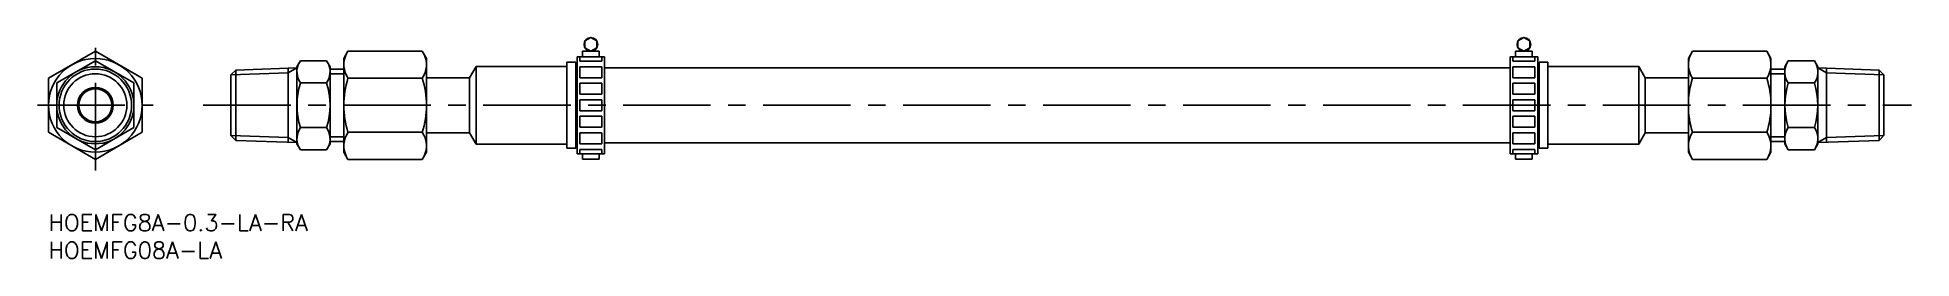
# Model space of a CAD drawing. Extents: x -2 to 338, y -8 to 32.
import ezdxf

# ---------------------------------------------------------------- set-up
doc = ezdxf.new("R2010")
doc.units = 0
doc.header["$LTSCALE"] = 0.5
doc.linetypes.add('CENTER', pattern=[50.8, 31.75, -6.35, 6.35, -6.35])
for name, color, linetype in [('MSM_CENTER', 1, 'CENTER'), ('MSM_CONTINUOUS', 7, 'CONTINUOUS'), ('MSM_NARROW', 5, 'CONTINUOUS'), ('MSM_PART_NUMBER', 7, 'CONTINUOUS')]:
    doc.layers.add(name, color=color, linetype=linetype)
doc.styles.get("Standard").update_dxf_attribs({"font": 'txt.shx', "height": 3, "bigfont": 'bigfont.shx'})

# ---------------------------------------------------------------- blocks, each defined once
blk = doc.blocks.new('*U10')
at = {"layer": 'MSM_PART_NUMBER'}
blk.add_text('HOEMFG8A-0.3-LA-RA', height=3, dxfattribs=at).set_placement((0, -3))
blk = doc.blocks.new('*U11')
at = {"layer": 'MSM_PART_NUMBER'}
blk.add_text('HOEMFG08A-LA', height=3, dxfattribs=at).set_placement((0, -8))

msp = doc.modelspace()

# ---------------------------------------------------------------- linework, layer by layer
at = {"layer": 'MSM_CENTER', "linetype": 'CENTER'}
for p, q in [((8.5, 8), (8.5, 31.63)), ((-2, 19.81), (19, 19.81))]:
    msp.add_line(p, q, dxfattribs=at)
at = {"layer": 'MSM_CENTER', "color": 1, "linetype": 'CENTER'}
msp.add_line((28.09, 19.81), (338.09, 19.81), dxfattribs=at)
at = {"layer": 'MSM_CONTINUOUS'}
for p, q in [((97.35, 31.49), (98.43, 32.11)), ((97.35, 30.24), (97.35, 31.49)), ((98.43, 32.11), (99.52, 31.49)), ((99.52, 31.49), (99.52, 30.24)), ((267.75, 32.11), (266.67, 31.49)), ((266.67, 31.49), (266.67, 30.24)), ((268.83, 31.49), (267.75, 32.11)), ((268.83, 30.24), (268.83, 31.49)), ((0, 24.72), (8.5, 29.63)), ((1.5, 23.86), (8.5, 27.9)), ((8.5, 29.63), (17, 24.72)), ((15.5, 23.86), (8.5, 27.9)), ((45.09, 26.81), (45.72, 27.9)), ((45.72, 27.9), (50.47, 27.9)), ((51.09, 26.81), (50.47, 27.9)), ((53.59, 28.31), (54.35, 29.63)), ((53.59, 28.31), (53.59, 11.31)), ((54.35, 29.63), (67.83, 29.63)), ((68.59, 28.31), (67.83, 29.63)), ((68.59, 28.31), (68.59, 11.31)), ((94.09, 27.61), (94.09, 12.01)), ((94.09, 27.61), (95.67, 27.61)), ((95.67, 27.61), (95.67, 12.01)), ((95.67, 27.61), (95.93, 26.61)), ((95.93, 28.61), (95.93, 11.01)), ((100.93, 28.61), (95.93, 28.61)), ((96.43, 28.61), (96.43, 27.81)), ((100.43, 27.81), (96.43, 27.81)), ((99.93, 29.61), (96.93, 29.61)), ((96.93, 29.61), (96.93, 28.61)), ((98.43, 29.61), (97.35, 30.24)), ((99.52, 30.24), (98.43, 29.61)), ((99.93, 29.61), (99.93, 28.61)), ((100.43, 28.61), (100.43, 27.81)), ((100.93, 28.61), (100.93, 11.01)), ((265.25, 28.61), (265.25, 11.01)), ((265.25, 28.61), (270.25, 28.61)), ((265.75, 28.61), (265.75, 27.81)), ((265.75, 27.81), (269.75, 27.81)), ((266.25, 29.61), (269.25, 29.61)), ((266.25, 29.61), (266.25, 28.61)), ((266.67, 30.24), (267.75, 29.61)), ((267.75, 29.61), (268.83, 30.24)), ((269.25, 29.61), (269.25, 28.61)), ((269.75, 28.61), (269.75, 27.81)), ((270.25, 28.61), (270.25, 11.01)), ((270.52, 27.61), (270.25, 26.61)), ((270.52, 27.61), (270.52, 12.01)), ((272.09, 27.61), (270.52, 27.61)), ((272.09, 27.61), (272.09, 12.01)), ((297.59, 28.31), (298.35, 29.63)), ((297.59, 11.31), (297.59, 28.31)), ((311.83, 29.63), (298.35, 29.63)), ((312.59, 28.31), (311.83, 29.63)), ((312.59, 11.31), (312.59, 28.31)), ((315.09, 26.81), (315.72, 27.9)), ((320.47, 27.9), (315.72, 27.9)), ((321.09, 26.81), (320.47, 27.9)), ((0, 14.91), (0, 24.72)), ((1.5, 15.77), (1.5, 23.86)), ((15.5, 15.77), (15.5, 23.86)), ((17, 14.91), (17, 24.72)), ((33.09, 25.33), (33.98, 26.21)), ((33.09, 25.33), (33.09, 14.3)), ((33.98, 26.21), (45.09, 26.6)), ((33.98, 13.42), (33.98, 26.21)), ((43.51, 26.55), (43.51, 13.08)), ((45.09, 26.81), (45.09, 12.81)), ((45.72, 23.86), (50.47, 23.86)), ((51.09, 26.81), (51.09, 12.81)), ((51.09, 26.39), (53.59, 26.39)), ((54.35, 24.72), (67.83, 24.72)), ((68.59, 24.81), (76.41, 24.81)), ((77.59, 26.86), (76.41, 24.81)), ((76.41, 24.81), (76.41, 14.81)), ((77.59, 26.86), (94.09, 26.86)), ((77.59, 26.86), (77.59, 12.76)), ((100.43, 26.81), (96.43, 26.81)), ((96.43, 26.81), (96.43, 24.81)), ((100.43, 24.81), (96.43, 24.81)), ((100.43, 23.81), (96.43, 23.81)), ((96.43, 23.81), (96.43, 21.81)), ((100.43, 26.81), (100.43, 24.81)), ((100.43, 23.81), (100.43, 21.81)), ((100.93, 26.61), (265.25, 26.61)), ((265.75, 26.81), (269.75, 26.81)), ((265.75, 26.81), (265.75, 24.81)), ((265.75, 24.81), (269.75, 24.81)), ((265.75, 23.81), (269.75, 23.81)), ((265.75, 23.81), (265.75, 21.81)), ((269.75, 26.81), (269.75, 24.81)), ((269.75, 23.81), (269.75, 21.81)), ((288.59, 26.86), (272.09, 26.86)), ((288.59, 12.76), (288.59, 26.86)), ((288.59, 26.86), (289.78, 24.81)), ((297.59, 24.81), (289.78, 24.81)), ((289.78, 14.81), (289.78, 24.81)), ((311.83, 24.72), (298.35, 24.72)), ((315.09, 26.39), (312.59, 26.39)), ((315.09, 12.81), (315.09, 26.81)), ((315.72, 23.86), (320.47, 23.86)), ((321.09, 12.81), (321.09, 26.81)), ((332.2, 26.21), (321.09, 26.6)), ((322.67, 13.08), (322.67, 26.55)), ((333.09, 25.33), (332.2, 26.21)), ((332.2, 26.21), (332.2, 13.42)), ((333.09, 14.3), (333.09, 25.33)), ((100.43, 21.81), (96.43, 21.81)), ((100.43, 20.81), (96.43, 20.81)), ((96.43, 20.81), (96.43, 18.81)), ((100.43, 20.81), (100.43, 18.81)), ((265.75, 21.81), (269.75, 21.81)), ((265.75, 20.81), (269.75, 20.81)), ((265.75, 20.81), (265.75, 18.81)), ((269.75, 20.81), (269.75, 18.81)), ((100.43, 18.81), (96.43, 18.81)), ((100.43, 17.81), (96.43, 17.81)), ((96.43, 15.81), (96.43, 17.81)), ((100.43, 15.81), (100.43, 17.81)), ((265.75, 18.81), (269.75, 18.81)), ((265.75, 17.81), (269.75, 17.81)), ((265.75, 15.81), (265.75, 17.81)), ((269.75, 15.81), (269.75, 17.81)), ((0, 14.91), (8.5, 10)), ((1.5, 15.77), (8.5, 11.73)), ((8.5, 11.73), (15.5, 15.77)), ((8.5, 10), (17, 14.91)), ((33.09, 14.3), (33.98, 13.42)), ((50.47, 15.77), (45.72, 15.77)), ((54.35, 14.91), (67.83, 14.91)), ((68.59, 14.81), (76.41, 14.81)), ((77.59, 12.76), (76.41, 14.81)), ((100.43, 15.81), (96.43, 15.81)), ((96.43, 12.81), (96.43, 14.81)), ((100.43, 14.81), (96.43, 14.81)), ((100.43, 12.81), (100.43, 14.81)), ((265.75, 15.81), (269.75, 15.81)), ((265.75, 12.81), (265.75, 14.81)), ((265.75, 14.81), (269.75, 14.81)), ((269.75, 12.81), (269.75, 14.81)), ((288.59, 12.76), (289.78, 14.81)), ((297.59, 14.81), (289.78, 14.81)), ((311.83, 14.91), (298.35, 14.91)), ((320.47, 15.77), (315.72, 15.77)), ((333.09, 14.3), (332.2, 13.42)), ((33.98, 13.42), (45.09, 13.03)), ((45.09, 12.81), (45.72, 11.73)), ((45.72, 11.73), (50.47, 11.73)), ((51.09, 12.81), (50.47, 11.73)), ((51.09, 13.24), (53.59, 13.24)), ((53.59, 11.31), (54.35, 10)), ((68.59, 11.31), (67.83, 10)), ((77.59, 12.76), (94.09, 12.76)), ((94.09, 12.01), (95.67, 12.01)), ((95.67, 12.01), (95.93, 13.01)), ((100.93, 11.01), (95.93, 11.01)), ((100.43, 12.81), (96.43, 12.81)), ((100.43, 11.81), (96.43, 11.81)), ((96.43, 11.01), (96.43, 11.81)), ((96.93, 10.01), (96.93, 11.01)), ((99.93, 10.01), (99.93, 11.01)), ((100.43, 11.01), (100.43, 11.81)), ((100.93, 13.01), (265.25, 13.01)), ((265.25, 11.01), (270.25, 11.01)), ((265.75, 12.81), (269.75, 12.81)), ((265.75, 11.81), (269.75, 11.81)), ((265.75, 11.01), (265.75, 11.81)), ((266.25, 10.01), (266.25, 11.01)), ((269.25, 10.01), (269.25, 11.01)), ((269.75, 11.01), (269.75, 11.81)), ((270.52, 12.01), (270.25, 13.01)), ((272.09, 12.01), (270.52, 12.01)), ((288.59, 12.76), (272.09, 12.76)), ((297.59, 11.31), (298.35, 10)), ((312.59, 11.31), (311.83, 10)), ((315.09, 13.24), (312.59, 13.24)), ((315.09, 12.81), (315.72, 11.73)), ((320.47, 11.73), (315.72, 11.73)), ((321.09, 12.81), (320.47, 11.73)), ((332.2, 13.42), (321.09, 13.03)), ((54.35, 10), (67.83, 10)), ((99.93, 10.01), (96.93, 10.01)), ((266.25, 10.01), (269.25, 10.01)), ((311.83, 10), (298.35, 10))]:
    msp.add_line(p, q, dxfattribs=at)
for centre, radius in [((98.43, 30.86), 1.25), ((267.75, 30.86), 1.25), ((8.5, 19.81), 8.5), ((8.5, 19.81), 7), ((8.5, 19.81), 6.58), ((8.5, 19.81), 3.25), ((8.5, 19.81), 3)]:
    msp.add_circle(centre, radius, dxfattribs=at)
for centre, radius, start, end in [((48.67, 25.88), 3.58, 154.3842, 214.3842), ((47.51, 25.88), 3.58, 325.6158, 25.6158), ((57.94, 27.18), 4.34, 154.3842, 214.3842), ((64.25, 27.18), 4.34, 325.6158, 25.6158), ((301.94, 27.18), 4.34, 154.3842, 214.3842), ((308.25, 27.18), 4.34, 325.6158, 25.6158), ((318.67, 25.88), 3.58, 154.3842, 214.3842), ((317.51, 25.88), 3.58, 325.6158, 25.6158), ((58.47, 19.81), 13.37, 162.412, 197.588), ((37.72, 19.81), 13.37, 342.412, 17.588), ((69.83, 19.81), 16.24, 162.412, 197.588), ((52.35, 19.81), 16.24, 342.412, 17.588), ((313.83, 19.81), 16.24, 162.412, 197.588), ((296.35, 19.81), 16.24, 342.412, 17.588), ((328.47, 19.81), 13.37, 162.412, 197.588), ((307.72, 19.81), 13.37, 342.412, 17.588), ((48.67, 13.75), 3.58, 145.6158, 205.6158), ((47.51, 13.75), 3.58, 334.3842, 34.3842), ((57.94, 12.45), 4.34, 145.6158, 205.6158), ((64.25, 12.45), 4.34, 334.3842, 34.3842), ((301.94, 12.45), 4.34, 145.6158, 205.6158), ((308.25, 12.45), 4.34, 334.3842, 34.3842), ((318.67, 13.75), 3.58, 145.6158, 205.6158), ((317.51, 13.75), 3.58, 334.3842, 34.3842)]:
    msp.add_arc(centre, radius, start, end, dxfattribs=at)
at = {"layer": 'MSM_NARROW'}
for p, q in [((33.09, 25.33), (43.51, 25.69)), ((43.51, 25.69), (45.09, 26.6)), ((51.09, 25.54), (53.59, 25.54)), ((312.59, 25.54), (315.09, 25.54)), ((322.67, 25.69), (321.09, 26.6)), ((333.09, 25.33), (322.67, 25.69)), ((33.09, 14.3), (43.51, 13.94)), ((43.51, 13.94), (45.09, 13.03)), ((51.09, 14.09), (53.59, 14.09)), ((312.59, 14.09), (315.09, 14.09)), ((322.67, 13.94), (321.09, 13.03)), ((333.09, 14.3), (322.67, 13.94))]:
    msp.add_line(p, q, dxfattribs=at)
msp.add_circle((8.5, 19.81), 5.72, dxfattribs=at)

# ---------------------------------------------------------------- block references
at = {"layer": 'MSM_CONTINUOUS'}
for name in ['*U10', '*U11']:
    msp.add_blockref(name, (0, 0), dxfattribs=at)

doc.saveas('drawing.dxf')
